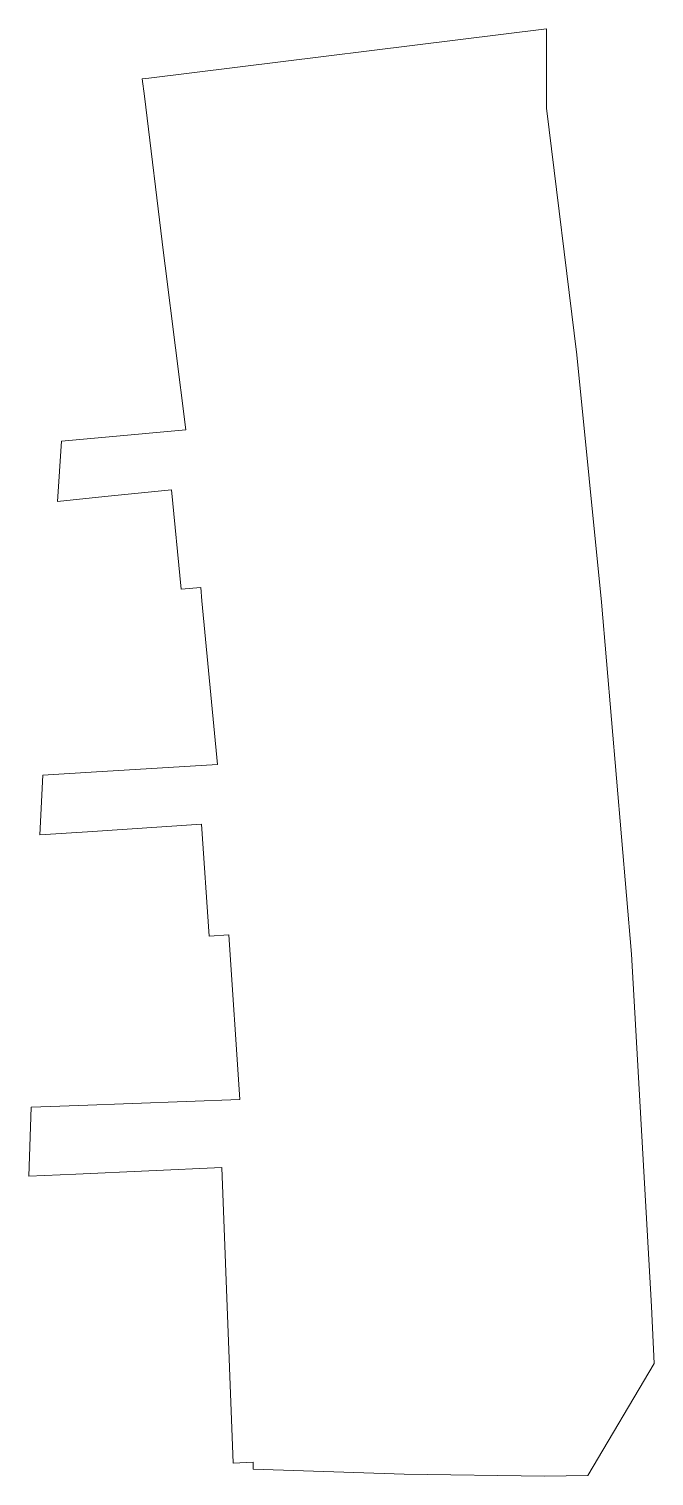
# Model space of a CAD drawing. Header units: metres. Extents: x 113469.4 to 113499.5, y 502944.1 to 503013.9.
import ezdxf

# ---------------------------------------------------------------- set-up
doc = ezdxf.new("R2010")
doc.units = ezdxf.units.M
doc.header["$MEASUREMENT"] = 0
doc.layers.add('4 woning(en)', color=7, linetype='Continuous', lineweight=0)

msp = doc.modelspace()

# ---------------------------------------------------------------- linework, layer by layer
at = {"layer": '4 woning(en)', "flags": 128}
msp.add_lwpolyline([(113494.303057, 503013.855001), (113475.126, 503011.489), (113474.818, 503011.451), (113474.922, 503010.608), (113475.848, 503003.068), (113475.926, 503002.433), (113476.91, 502994.542), (113473.227793, 502994.200257), (113470.93, 502993.987), (113470.726, 502991.081), (113473.019035, 502991.318842), (113476.231, 502991.652), (113476.688, 502986.853), (113477.634, 502986.944), (113477.695, 502986.299), (113478.448, 502978.418), (113472.349151, 502978.03646), (113470.024, 502977.891), (113469.885, 502975.015), (113472.171731, 502975.170227), (113477.678, 502975.544), (113478.043, 502970.143), (113478.991, 502970.207), (113479.513, 502962.272), (113471.75638, 502961.979661), (113469.457, 502961.893), (113469.354, 502958.577), (113471.611546, 502958.676979), (113478.657, 502958.989), (113479.206, 502944.743), (113480.164, 502944.793), (113480.163, 502944.458), (113487.448, 502944.21), (113494.202, 502944.124), (113496.293, 502944.152), (113499.487, 502949.54), (113499.366, 502952.292999), (113498.400025, 502969.279643), (113496.952, 502986.232), (113495.758004, 502998.145965), (113494.304, 503010.031), (113494.303057, 503013.855001)], dxfattribs=at)

doc.saveas('drawing.dxf')
